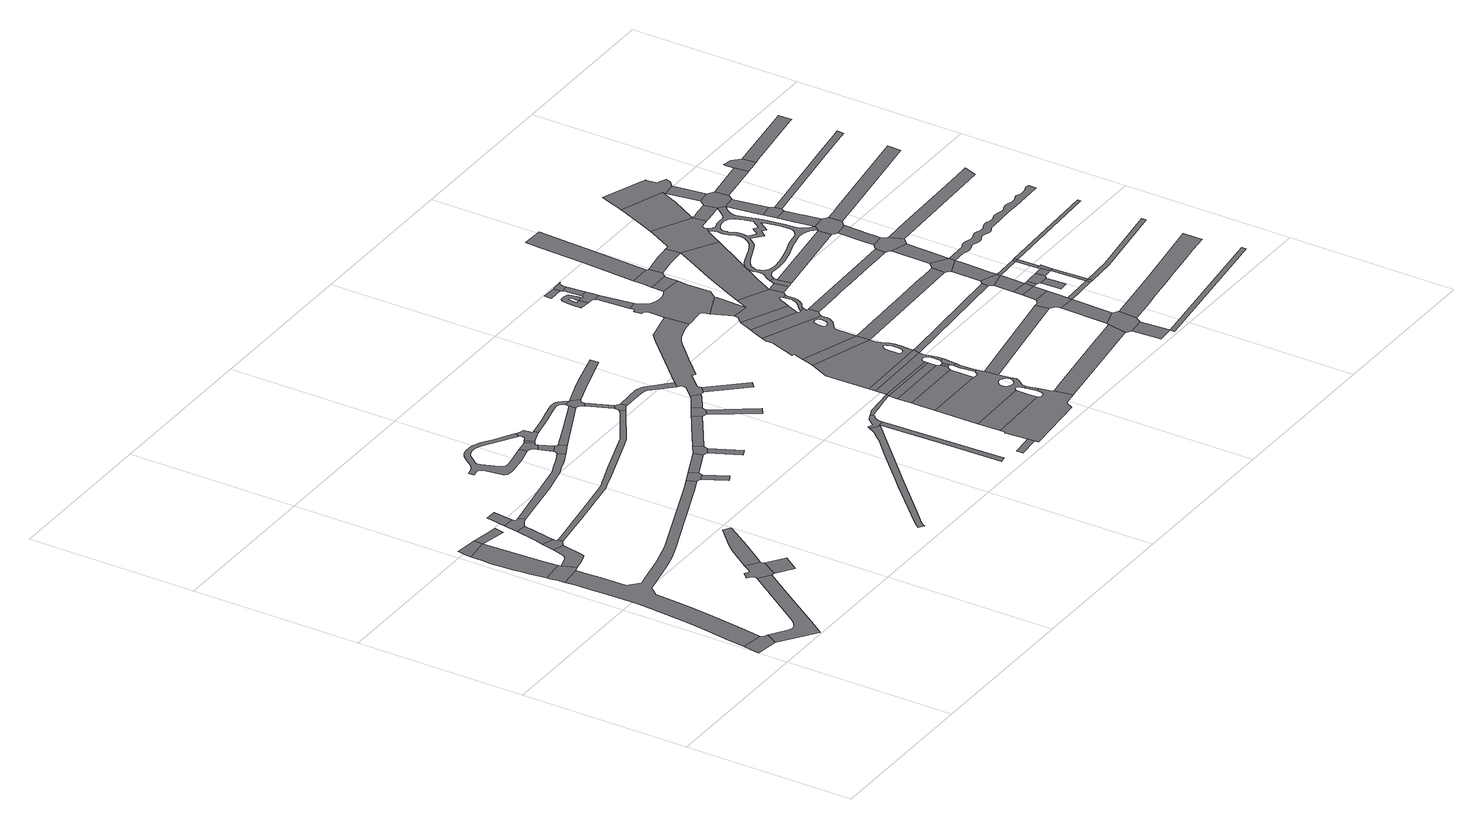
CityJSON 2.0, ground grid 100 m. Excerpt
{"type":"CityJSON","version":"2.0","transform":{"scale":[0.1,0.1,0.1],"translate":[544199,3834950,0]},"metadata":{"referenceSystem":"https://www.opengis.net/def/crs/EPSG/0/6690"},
"CityObjects":{
"road1":{"type":"Road","geometry":[{"type":"MultiSurface","lod":"1","boundaries":[[[0,1,2,3,4,5,6,7]]]}]},
"road2":{"type":"Road","attributes":{"RoadStructureAttribute.sectionType":"1"},"geometry":[{"type":"MultiSurface","lod":"1","boundaries":[[[8,9,10,11,12,13,5,4,14,15,16,17]]]}]},
"road3":{"type":"Road","geometry":[{"type":"MultiSurface","lod":"1","boundaries":[[[18,19,20,21,22,23,24,25]]]}]},
"road4":{"type":"Road","attributes":{"RoadStructureAttribute.sectionType":"1"},"geometry":[{"type":"MultiSurface","lod":"1","boundaries":[[[26,27,28,29,30,31,32,33,34,35,36,37,38,19,18]]]}]},
"road5":{"type":"Road","geometry":[{"type":"MultiSurface","lod":"1","boundaries":[[[39,40,41,28,27,42,43]]]}]},
"road6":{"type":"Road","attributes":{"RoadStructureAttribute.sectionType":"1"},"geometry":[{"type":"MultiSurface","lod":"1","boundaries":[[[44,45,46,47,25,24,48,49,50,51,52]]]}]},
"road7":{"type":"Road","geometry":[{"type":"MultiSurface","lod":"1","boundaries":[[[53,54,55,42,27]]]}]},
"road8":{"type":"Road","geometry":[{"type":"MultiSurface","lod":"1","boundaries":[[[56,44,52,57,58,59,60,61,62]]]}]},
"road9":{"type":"Road","geometry":[{"type":"MultiSurface","lod":"1","boundaries":[[[63,64,65,66,67,68,69,70,8,17,71,72,73]]]}]},
"road10":{"type":"Road","attributes":{"RoadStructureAttribute.sectionType":"1"},"geometry":[{"type":"MultiSurface","lod":"1","boundaries":[[[74,75,76,77,78,79,80,81,82,23,22,83,84,85,86,87,88,89,90,91,92,93,94,0,7,95,96,97,98,99,100,101,102,103,104,105,106,107,108,109,110]]]}]},
"road11":{"type":"Road","attributes":{"RoadStructureAttribute.sectionType":"1"},"geometry":[{"type":"MultiSurface","lod":"1","boundaries":[[[111,112,56,62,113,114,115,116]]]}]},
"road12":{"type":"Road","geometry":[{"type":"MultiSurface","lod":"1","boundaries":[[[117,118,72,71]]]}]},
"road13":{"type":"Road","geometry":[{"type":"MultiSurface","lod":"1","boundaries":[[[119,111,116,120,121,122,123,124,125,126]]]}]},
"road14":{"type":"Road","geometry":[{"type":"MultiSurface","lod":"1","boundaries":[[[127,128,129,119,126]]]}]},
"road15":{"type":"Road","attributes":{"RoadStructureAttribute.sectionType":"1"},"geometry":[{"type":"MultiSurface","lod":"1","boundaries":[[[130,131,132,133,134,135,136,137,63,73]]]}]},
"road16":{"type":"Road","attributes":{"RoadStructureAttribute.sectionType":"1"},"geometry":[{"type":"MultiSurface","lod":"1","boundaries":[[[138,139,140,141,123,122,142,143,144,145,146,147]]]}]},
"road17":{"type":"Road","attributes":{"RoadStructureAttribute.sectionType":"1"},"geometry":[{"type":"MultiSurface","lod":"1","boundaries":[[[148,149,150,151,152,153,154,155,156,157,158,159,160,60,59,161,162,163,164,165,166,167,168,169,170,171,172]]]}]},
"road18":{"type":"Road","attributes":{"RoadStructureAttribute.sectionType":"1"},"geometry":[{"type":"MultiSurface","lod":"1","boundaries":[[[173,174,175,176,177,178,179,180,181,182,183,184,185,186,187,188,189,190,191,192,193,194,195,196,197,198,199,200,201,202,203,204,205,206,207,208,209,210,211,212,213,214,215,216,217,218,219,220,221,222,223]]]}]},
"road19":{"type":"Road","geometry":[{"type":"MultiSurface","lod":"1","boundaries":[[[224,110,109,225,226,227]]]}]},
"road20":{"type":"Road","geometry":[{"type":"MultiSurface","lod":"1","boundaries":[[[228,229,230,226,225]]]}]},
"road21":{"type":"Road","geometry":[{"type":"MultiSurface","lod":"1","boundaries":[[[231,232,202,201,233,234,235,236,237,238]]]}]},
"road22":{"type":"Road","attributes":{"RoadStructureAttribute.sectionType":"1"},"geometry":[{"type":"MultiSurface","lod":"1","boundaries":[[[236,235,239,240]]]}]},
"road23":{"type":"Road","geometry":[{"type":"MultiSurface","lod":"1","boundaries":[[[241,240,239,242,138,147,243,244,245]]]}]},
"road24":{"type":"Road","attributes":{"RoadStructureAttribute.sectionType":"1"},"geometry":[{"type":"MultiSurface","lod":"1","boundaries":[[[246,231,238,247]]]}]},
"road25":{"type":"Road","attributes":{"RoadStructureAttribute.sectionType":"1"},"geometry":[{"type":"MultiSurface","lod":"1","boundaries":[[[248,224,227,249,250]]]}]},
"road26":{"type":"Road","geometry":[{"type":"MultiSurface","lod":"1","boundaries":[[[251,252,253,254,223,222,255,256,257,258,246,247,259,260,261,262]]]}]},
"road27":{"type":"Road","geometry":[{"type":"MultiSurface","lod":"1","boundaries":[[[263,248,250,264,265,266]]]}]},
"road28":{"type":"Road","attributes":{"RoadStructureAttribute.sectionType":"1"},"geometry":[{"type":"MultiSurface","lod":"1","boundaries":[[[267,268,269,270,271,272,273,274,275,276,277,278,279,280,281,282]]]}]},
"road29":{"type":"Road","geometry":[{"type":"MultiSurface","lod":"1","boundaries":[[[283,284,265,264]]]}]},
"road30":{"type":"Road","attributes":{"RoadStructureAttribute.sectionType":"1"},"geometry":[{"type":"MultiSurface","lod":"1","boundaries":[[[285,286,287,288,245,244,289,290]]]}]},
"road31":{"type":"Road","attributes":{"RoadStructureAttribute.sectionType":"1"},"geometry":[{"type":"MultiSurface","lod":"1","boundaries":[[[291,292,293,294,295,296,297,298,299,300,262,261,301,302,303,304,305,306,307,308,309,310,311,312]]]}]},
"road32":{"type":"Road","attributes":{"RoadStructureAttribute.sectionType":"1"},"geometry":[{"type":"MultiSurface","lod":"1","boundaries":[[[313,314,315,263,266,316,317]]]}]},
"road33":{"type":"Road","geometry":[{"type":"MultiSurface","lod":"1","boundaries":[[[311,285,290,318,319,320,321,322,323,324,312]]]}]},
"road34":{"type":"Road","attributes":{"RoadStructureAttribute.sectionType":"1"},"geometry":[{"type":"MultiSurface","lod":"1","boundaries":[[[321,320,325,326]]]}]},
"road35":{"type":"Road","geometry":[{"type":"MultiSurface","lod":"1","boundaries":[[[327,328,329,326,325,330,148,172,331,332,333]]]}]},
"road36":{"type":"Road","geometry":[{"type":"MultiSurface","lod":"1","boundaries":[[[334,313,317,335,336,337]]]}]},
"road37":{"type":"Road","attributes":{"RoadStructureAttribute.sectionType":"1"},"geometry":[{"type":"MultiSurface","lod":"1","boundaries":[[[338,339,340,341,342,343,344]]]}]},
"road38":{"type":"Road","attributes":{"RoadStructureAttribute.sectionType":"1"},"geometry":[{"type":"MultiSurface","lod":"1","boundaries":[[[345,346,336,335]]]}]},
"road39":{"type":"Road","geometry":[{"type":"MultiSurface","lod":"1","boundaries":[[[347,348,349,334,337,350,351]]]}]},
"road40":{"type":"Road","attributes":{"RoadStructureAttribute.sectionType":"1"},"geometry":[{"type":"MultiSurface","lod":"1","boundaries":[[[352,353,354,355,356,357,358,359]]]}]},
"road41":{"type":"Road","attributes":{"RoadStructureAttribute.sectionType":"1"},"geometry":[{"type":"MultiSurface","lod":"1","boundaries":[[[360,361,362,363,364,333,332,365,366,367,368,369,370,371,372]]]}]},
"road42":{"type":"Road","geometry":[{"type":"MultiSurface","lod":"1","boundaries":[[[373,374,375,376,377,267,282,341,340,378,379,380,381,382,383]]]}]},
"road43":{"type":"Road","attributes":{"RoadStructureAttribute.sectionType":"1"},"geometry":[{"type":"MultiSurface","lod":"1","boundaries":[[[384,385,386,387,388,389,312,324]]]}]},
"road44":{"type":"Road","attributes":{"RoadStructureAttribute.sectionType":"1"},"geometry":[{"type":"MultiSurface","lod":"1","boundaries":[[[390,391,392,393]]]}]},
"road45":{"type":"Road","attributes":{"RoadStructureAttribute.sectionType":"1"},"geometry":[{"type":"MultiSurface","lod":"1","boundaries":[[[394,395,396,373,383,397,398,399,400]]]}]},
"road46":{"type":"Road","attributes":{"RoadStructureAttribute.sectionType":"1"},"geometry":[{"type":"MultiSurface","lod":"1","boundaries":[[[401,402,403,404,405,406]]]}]},
"road47":{"type":"Road","geometry":[{"type":"MultiSurface","lod":"1","boundaries":[[[407,408,409,410,411,412,406,405,413,414,352,359,415,416,417,418,419,420,421]]]}]},
"road48":{"type":"Road","attributes":{"RoadStructureAttribute.sectionType":"1"},"geometry":[{"type":"MultiSurface","lod":"1","boundaries":[[[422,423,424,425,426,427,428,429,430,431,372,371,432,433,434,347,351,393,392,435,436,437,438,439,440,441,442,443,444,445,446,447]]]}]},
"road49":{"type":"Road","geometry":[{"type":"MultiSurface","lod":"1","boundaries":[[[448,449,450,451,452,453,454,455,404,403,456,457,458,459,460,461,462,463,464,465,466],[467,468,469,470,471,472,473,474,475,476,477,478,479,480,481,482,483,484,485,486,487,488,489,490,491]]]}]},
"road50":{"type":"Road","attributes":{"RoadStructureAttribute.sectionType":"1"},"geometry":[{"type":"MultiSurface","lod":"1","boundaries":[[[492,493,494,454,453,495]]]}]},
"road51":{"type":"Road","geometry":[{"type":"MultiSurface","lod":"1","boundaries":[[[496,492,495,497,498,499,500]]]}]},
"road52":{"type":"Road","geometry":[{"type":"MultiSurface","lod":"1","boundaries":[[[400,501,496,500,502,503]]]}]},
"road53":{"type":"Road","attributes":{"RoadStructureAttribute.sectionType":"1"},"geometry":[{"type":"MultiSurface","lod":"1","boundaries":[[[394,400,503,504]]]}]},
"road54":{"type":"Road","attributes":{"RoadStructureAttribute.sectionType":"1"},"geometry":[{"type":"MultiSurface","lod":"1","boundaries":[[[505,506,507,508,509,510,394,504,511,512,513,514,515,516,517,518]]]}]},
"road55":{"type":"Road","geometry":[{"type":"MultiSurface","lod":"1","boundaries":[[[519,520,510,509]]]}]},
"road56":{"type":"Road","geometry":[{"type":"MultiSurface","lod":"1","boundaries":[[[460,459,409,408]]]}]},
"road57":{"type":"Road","geometry":[{"type":"MultiSurface","lod":"1","boundaries":[[[521,522,523,520,519,524,525,526,527,528,529,530,531],[532,533,534,535,536,537,538,539,540,541,542,543,544]]]}]},
"road58":{"type":"Road","geometry":[{"type":"MultiSurface","lod":"1","boundaries":[[[545,546,522,521,547]]]}]},
"road59":{"type":"Road","geometry":[{"type":"MultiSurface","lod":"1","boundaries":[[[548,499,498,549]]]}]},
"road60":{"type":"Road","geometry":[{"type":"MultiSurface","lod":"1","boundaries":[[[550,551,451,450,552,553,554]]]}]},
"road61":{"type":"Road","geometry":[{"type":"MultiSurface","lod":"1","boundaries":[[[555,556,518,517,548,549,550,554]]]}]},
"road62":{"type":"Road","attributes":{"RoadStructureAttribute.sectionType":"1"},"geometry":[{"type":"MultiSurface","lod":"1","boundaries":[[[557,558,559,560,561,562,563,564,565,566,567,568,569,570,571,572,545,547],[573,574,575,576,577,578,579,580,581,582,583,584,585,586]]]}]},
"road63":{"type":"Road","geometry":[{"type":"MultiSurface","lod":"1","boundaries":[[[587,588,589,590,591,592,593,594,595,596,597,598,599,600,601,602,603],[604,605,606,607,608,609,610,611,612,613,614,603]]]}]},
"road64":{"type":"Road","geometry":[{"type":"MultiSurface","lod":"1","boundaries":[[[615,616,617,618,619,620]]]}]},
"road65":{"type":"Road","attributes":{"RoadStructureAttribute.sectionType":"1"},"geometry":[{"type":"MultiSurface","lod":"1","boundaries":[[[621,622,623,624,625]]]}]},
"road66":{"type":"Road","geometry":[{"type":"MultiSurface","lod":"1","boundaries":[[[626,627,628,629,630,631,632,633,634,587,603,602,635,636,622,621]]]}]},
"road67":{"type":"Road","geometry":[{"type":"MultiSurface","lod":"1","boundaries":[[[637,638,566,565,639,640,641,642,643,644,645,646,647,648]]]}]},
"road68":{"type":"Road","attributes":{"RoadStructureAttribute.sectionType":"1"},"geometry":[{"type":"MultiSurface","lod":"1","boundaries":[[[649,650,651,629,628]]]}]},
"road69":{"type":"Road","geometry":[{"type":"MultiSurface","lod":"1","boundaries":[[[652,653,637,648,654,655]]]}]},
"road70":{"type":"Road","attributes":{"RoadStructureAttribute.sectionType":"1"},"geometry":[{"type":"MultiSurface","lod":"1","boundaries":[[[656,657,658,659,421,420,660]]]}]},
"road71":{"type":"Road","geometry":[{"type":"MultiSurface","lod":"1","boundaries":[[[661,662,663,664,665,666,667,625,624,668,669,670,671,672,673,674,675,676,677,678,679,422,447,680,681,682,683,684,685,686,687,688,689,690]]]}]},
"road72":{"type":"Road","geometry":[{"type":"MultiSurface","lod":"1","boundaries":[[[691,692,620,619,650,649,693,694,695,696]]]}]},
"road73":{"type":"Road","attributes":{"RoadStructureAttribute.sectionType":"1"},"geometry":[{"type":"MultiSurface","lod":"1","boundaries":[[[697,698,699,700,686,685,701,702,703]]]}]},
"road74":{"type":"Road","geometry":[{"type":"MultiSurface","lod":"1","boundaries":[[[704,705,706,703,702,707,708,652,655,709,710,711,712,713,714,715,716,717]]]}]},
"road75":{"type":"Road","attributes":{"RoadStructureAttribute.sectionType":"1"},"geometry":[{"type":"MultiSurface","lod":"1","boundaries":[[[718,719,720,449,448,721,722,723,724,725]]]}]},
"road76":{"type":"Road","attributes":{"RoadStructureAttribute.sectionType":"1"},"geometry":[{"type":"MultiSurface","lod":"1","boundaries":[[[726,727,728,729,730,731,732,733,734,714,713,735,736,737,738,739,740,741,742,743,645,644]]]}]},
"road77":{"type":"Road","attributes":{"RoadStructureAttribute.sectionType":"1"},"geometry":[{"type":"MultiSurface","lod":"1","boundaries":[[[744,690,689,745,746]]]}]},
"road78":{"type":"Road","geometry":[{"type":"MultiSurface","lod":"1","boundaries":[[[747,748,744,746,749,750,751,752,753]]]}]},
"road79":{"type":"Road","attributes":{"RoadStructureAttribute.sectionType":"1"},"geometry":[{"type":"MultiSurface","lod":"1","boundaries":[[[754,755,756,519,509,757,758]]]}]},
"road80":{"type":"Road","geometry":[{"type":"MultiSurface","lod":"1","boundaries":[[[759,717,716,760,761]]]}]},
"road81":{"type":"Road","attributes":{"RoadStructureAttribute.sectionType":"1"},"geometry":[{"type":"MultiSurface","lod":"1","boundaries":[[[762,763,764,765,766,767,768,769,770,547,521,771]]]}]},
"road82":{"type":"Road","attributes":{"RoadStructureAttribute.sectionType":"1"},"geometry":[{"type":"MultiSurface","lod":"1","boundaries":[[[772,773,774,747,753,775]]]}]},
"road83":{"type":"Road","geometry":[{"type":"MultiSurface","lod":"1","boundaries":[[[776,759,761,777,778,779]]]}]},
"road84":{"type":"Road","attributes":{"RoadStructureAttribute.sectionType":"1"},"geometry":[{"type":"MultiSurface","lod":"1","boundaries":[[[780,781,782,783]]]}]},
"road85":{"type":"Road","attributes":{"function":"1","RoadStructureAttribute.sectionType":"7"},"geometry":[{"type":"MultiSurface","lod":"1","boundaries":[[[784,785,786,787,788,704,717,789,790,791,792]]]}]},
"road86":{"type":"Road","attributes":{"RoadStructureAttribute.sectionType":"1"},"geometry":[{"type":"MultiSurface","lod":"1","boundaries":[[[793,794,795,796,797,798,751,750,799,800,801,802,803,784]]]}]},
"road87":{"type":"Road","geometry":[{"type":"MultiSurface","lod":"1","boundaries":[[[804,805,806,807,656,660,808,809,781,780,810,811,812,813]]]}]},
"road88":{"type":"Road","attributes":{"RoadStructureAttribute.sectionType":"1"},"geometry":[{"type":"MultiSurface","lod":"1","boundaries":[[[814,815,642,641,816,817,818,819,820,821,822,823,824]]]}]},
"road89":{"type":"Road","attributes":{"RoadStructureAttribute.sectionType":"1"},"geometry":[{"type":"MultiSurface","lod":"1","boundaries":[[[825,807,806,826]]]}]},
"road90":{"type":"Road","geometry":[{"type":"MultiSurface","lod":"1","boundaries":[[[827,828,829,830,718,725,831,832,825,826,833,834,835]]]}]},
"road91":{"type":"Road","attributes":{"RoadStructureAttribute.sectionType":"1"},"geometry":[{"type":"MultiSurface","lod":"1","boundaries":[[[836,827,835,837,838]]]}]},
"road92":{"type":"Road","geometry":[{"type":"MultiSurface","lod":"1","boundaries":[[[839,836,838,840,841]]]}]},
"road93":{"type":"Road","attributes":{"RoadStructureAttribute.sectionType":"1"},"geometry":[{"type":"MultiSurface","lod":"1","boundaries":[[[842,778,777,843]]]}]},
"road94":{"type":"Road","attributes":{"RoadStructureAttribute.sectionType":"1"},"geometry":[{"type":"MultiSurface","lod":"1","boundaries":[[[844,845,846,847,839,841]]]}]},
"road95":{"type":"Road","geometry":[{"type":"MultiSurface","lod":"1","boundaries":[[[848,754,758,847,846,849]]]}]},
"road96":{"type":"Road","attributes":{"RoadStructureAttribute.sectionType":"1"},"geometry":[{"type":"MultiSurface","lod":"1","boundaries":[[[850,841,840,851]]]}]},
"road97":{"type":"Road","attributes":{"RoadStructureAttribute.sectionType":"1"},"geometry":[{"type":"MultiSurface","lod":"1","boundaries":[[[852,833,826,853]]]}]},
"road98":{"type":"Road","geometry":[{"type":"MultiSurface","lod":"1","boundaries":[[[854,855,856,857,793,784,792,858,859,860,861,862,863,864,865]]]}]},
"road99":{"type":"Road","geometry":[{"type":"MultiSurface","lod":"1","boundaries":[[[866,867,868,869]]]}]},
"road100":{"type":"Road","attributes":{"RoadStructureAttribute.sectionType":"1"},"geometry":[{"type":"MultiSurface","lod":"1","boundaries":[[[870,871,872,873,874,848,849]]]}]},
"road101":{"type":"Road","geometry":[{"type":"MultiSurface","lod":"1","boundaries":[[[875,876,877,878,879,880,881,882,883,884,885,886,887,888,889,861,860,890,891,892,893,894,895,896,897,898,899,900,901,902,903,904,905,906,907,908,909,910,911,912,913,914,915,916,917,918,776,779,919,920,921,922,923,924,925,926,927,928,929,930,931,932,933,934,935,936,937,938,939,940,941,942,943,944,945,946,947,948],[949,950,951,952,953,954,955,956,957,958,959,960,961,962,963,964,965,966,967,968,969,970,971,972],[973,974,975,976,977,978,979,980,981,982,983,984,985,986,987,988,989,990,991,992,993,994,995,996,997,998,999,1000,1001,1002,1003,1004,1005,1006,1007]]]}]},
"road102":{"type":"Road","geometry":[{"type":"MultiSurface","lod":"1","boundaries":[[[1008,1009,850,851,1010,869,868,1011]]]}]},
"road103":{"type":"Road","geometry":[{"type":"MultiSurface","lod":"1","boundaries":[[[1012,1013,1014,762,771,1015,874,873,1016]]]}]},
"road104":{"type":"Road","geometry":[{"type":"MultiSurface","lod":"1","boundaries":[[[1017,852,853,1018]]]}]},
"road105":{"type":"Road","attributes":{"RoadStructureAttribute.sectionType":"1"},"geometry":[{"type":"MultiSurface","lod":"1","boundaries":[[[1019,849,846,1020]]]}]},
"road106":{"type":"Road","attributes":{"RoadStructureAttribute.sectionType":"1"},"geometry":[{"type":"MultiSurface","lod":"1","boundaries":[[[1021,1008,1011,1022]]]}]},
"road107":{"type":"Road","attributes":{"RoadStructureAttribute.sectionType":"1"},"geometry":[{"type":"MultiSurface","lod":"1","boundaries":[[[1023,1012,1016,1024,1025,1026]]]}]},
"road108":{"type":"Road","attributes":{"RoadStructureAttribute.sectionType":"1"},"geometry":[{"type":"MultiSurface","lod":"1","boundaries":[[[1027,1022,852,1017]]]}]},
"road109":{"type":"Road","geometry":[{"type":"MultiSurface","lod":"1","boundaries":[[[1028,1029,1030,1021,1022,1027]]]}]},
"road110":{"type":"Road","attributes":{"RoadStructureAttribute.sectionType":"1"},"geometry":[{"type":"MultiSurface","lod":"1","boundaries":[[[1031,783,1032,1033]]]}]},
"road111":{"type":"Road","attributes":{"RoadStructureAttribute.sectionType":"1"},"geometry":[{"type":"MultiSurface","lod":"1","boundaries":[[[1034,1020,1030,1029]]]}]},
"road112":{"type":"Road","attributes":{"function":"1"},"geometry":[{"type":"MultiSurface","lod":"1","boundaries":[[[1035,1036,1037,854,865,1038,1039,1040,1041,1042,1043]]]}]},
"road113":{"type":"Road","geometry":[{"type":"MultiSurface","lod":"1","boundaries":[[[1044,1045,1046,1047,1048,814,824,1049,1023,1026,1050,1051,1052]]]}]},
"road114":{"type":"Road","geometry":[{"type":"MultiSurface","lod":"1","boundaries":[[[1053,1019,1020,1034]]]}]},
"road115":{"type":"Road","attributes":{"RoadStructureAttribute.sectionType":"1"},"geometry":[{"type":"MultiSurface","lod":"1","boundaries":[[[1054,1055,1056,1057,1058,1059,1060,1061,1046,1045]]]}]},
"road116":{"type":"Road","attributes":{"RoadStructureAttribute.sectionType":"1"},"geometry":[{"type":"MultiSurface","lod":"1","boundaries":[[[1062,1063,1064,813,812,1065,1066,1067,1068,1069,1070,1071]]]}]},
"road117":{"type":"Road","geometry":[{"type":"MultiSurface","lod":"1","boundaries":[[[1072,1073,1074,865,864,1075,1076,1077,879]]]}]},
"road118":{"type":"Road","geometry":[{"type":"MultiSurface","lod":"1","boundaries":[[[1078,936,935,1079,842,843,1080,1081,1058,1057,1082,1083,1084,1085]]]}]},
"road119":{"type":"Road","geometry":[{"type":"MultiSurface","lod":"1","boundaries":[[[1086,1087,1088,1089,1090,1091,1092,1093,1094,936,1078]]]}]},
"road120":{"type":"Road","geometry":[{"type":"MultiSurface","lod":"1","boundaries":[[[1095,1096,1091,1090,1097,1098,1099,1100]]]}]},
"road121":{"type":"Road","geometry":[{"type":"MultiSurface","lod":"1","boundaries":[[[1101,1102,1103,1035,1043,1104,1105,1106,1107,1108,1109,1110,1111,1112]]]}]},
"road122":{"type":"Road","attributes":{"RoadStructureAttribute.sectionType":"1"},"geometry":[{"type":"MultiSurface","lod":"1","boundaries":[[[1113,1114,878,1115,1096,1095]]]}]},
"road123":{"type":"Road","geometry":[{"type":"MultiSurface","lod":"1","boundaries":[[[1116,1117,1118,1072,879,878,1114,1119,1120,1121]]]}]},
"road124":{"type":"Road","attributes":{"RoadStructureAttribute.sectionType":"1"},"geometry":[{"type":"MultiSurface","lod":"1","boundaries":[[[1106,1105,1117,1116]]]}]},
"road125":{"type":"Road","attributes":{"RoadStructureAttribute.sectionType":"1"},"geometry":[{"type":"MultiSurface","lod":"1","boundaries":[[[1122,1123,1017,1018,1124,1125]]]}]},
"road126":{"type":"Road","attributes":{"RoadStructureAttribute.sectionType":"1"},"geometry":[{"type":"MultiSurface","lod":"1","boundaries":[[[1126,1127,1128,1129,1130,1131,1132,1133,1134,1135,1136,1137,1138,1139,1140,1141,1142,1143,1144,1145,1146,1147,1148,1149,1150,1151,1152,1153,1154,1155,1156,1157,1158,1159,1160,1161,1162,1163,1164,1165,1166,1167,1168,1169,1170,1171,1172,1173,1174,1175,1176,1177,1178,1179,1016,873,1180,1181,1182,1183,1184,1185,1186,1187,1188,1189,1190,1191,1192,1193,1194,1195,1196,1197,1198,1199,1200,1201,1202,1203,1204,1205,1206,1207,1208]]]}]},
"road127":{"type":"Road","attributes":{"RoadStructureAttribute.sectionType":"1"},"geometry":[{"type":"MultiSurface","lod":"1","boundaries":[[[1209,1053,1034,1210]]]}]},
"road128":{"type":"Road","attributes":{"RoadStructureAttribute.sectionType":"1"},"geometry":[{"type":"MultiSurface","lod":"1","boundaries":[[[1211,1212,1121,1120,1213,1214]]]}]},
"road129":{"type":"Road","attributes":{"RoadStructureAttribute.sectionType":"1"},"geometry":[{"type":"MultiSurface","lod":"1","boundaries":[[[1215,1216,1217,1218,1219,1220,1052,1051,1221,1222,1223]]]}]},
"road130":{"type":"Road","attributes":{"RoadStructureAttribute.sectionType":"1"},"geometry":[{"type":"MultiSurface","lod":"1","boundaries":[[[1224,1225,1226,1085,1084,1227,1228,1229,1230,1231]]]}]},
"road131":{"type":"Road","geometry":[{"type":"MultiSurface","lod":"1","boundaries":[[[1232,1233,1211,1214,1234,1235,1236]]]}]},
"road132":{"type":"Road","attributes":{"RoadStructureAttribute.sectionType":"1"},"geometry":[{"type":"MultiSurface","lod":"1","boundaries":[[[1237,1238,1239,1100,1099,1240,1241,1242]]]}]},
"road133":{"type":"Road","attributes":{"RoadStructureAttribute.sectionType":"1"},"geometry":[{"type":"MultiSurface","lod":"1","boundaries":[[[1243,1244,1245,1246,1235,1234,1247,1248,1249]]]}]}
},
"vertices":[
[23,273,0],[21,259,0],[11,199,0],[8,176,0],[139,157,0],[184,228,0],[170,237,0],[153,257,0],
[641,574,0],[375,196,0],[355,176,0],[333,158,0],[311,153,0],[286,163,0],[349,9,0],[396,77,0],[616,394,0],[712,527,0],
[210,1521,0],[75,1504,0],[77,1487,0],[82,1442,0],[85,1404,0],[218,1419,0],[246,1425,0],[217,1507,0],
[204,1619,0],[190,1967,0],[50,1951,0],[48,1913,0],[47,1884,0],[46,1844,0],[46,1833,0],[46,1806,0],[46,1801,0],[47,1769,0],[51,1710,0],[57,1646,0],[62,1607,0],
[63,2038,0],[60,2021,0],[55,1993,0],[196,2022,0],[194,2023,0],
[331,1623,0],[312,1545,0],[290,1530,0],[272,1522,0],[315,1442,0],[348,1451,0],[363,1458,0],[368,1474,0],[399,1606,0],
[347,1939,0],[352,1967,0],[357,1993,0],
[350,1699,0],[406,1614,0],[424,1624,0],[436,1627,0],[428,1656,0],[421,1666,0],[421,1681,0],
[715,693,0],[688,654,0],[678,642,0],[666,644,0],[646,656,0],[616,621,0],[641,604,0],[649,591,0],[729,522,0],[793,623,0],[786,643,0],
[1226,1373,0],[660,1146,0],[512,1105,0],[335,1070,0],[295,1062,0],[291,1061,0],[228,1116,0],[224,1272,0],[220,1350,0],[89,1344,0],[93,1267,0],[98,1154,0],[98,1052,0],[98,1004,0],[97,965,0],[95,904,0],[82,719,0],[72,620,0],[59,532,0],[48,457,0],[35,371,0],[155,271,0],[171,378,0],[201,592,0],[214,730,0],[220,800,0],[228,938,0],[255,970,0],[270,988,0],[277,989,0],[499,1038,0],[585,1058,0],[679,1091,0],[945,1199,0],[1219,1310,0],[1309,1350,0],[1287,1400,0],
[391,1879,0],[365,1758,0],[425,1711,0],[449,1834,0],[451,1854,0],[456,1874,0],
[828,456,0],[897,549,0],
[406,1967,0],[473,1887,0],[493,1900,0],[521,1907,0],[500,1945,0],[485,1944,0],[478,1954,0],[478,1964,0],
[485,2020,0],[493,2082,0],[427,2084,0],
[791,650,0],[892,786,0],[1000,947,0],[998,950,0],[1001,954,0],[962,979,0],[846,868,0],[811,828,0],
[1171,2114,0],[1116,2088,0],[1050,2060,0],[997,2037,0],[850,1964,0],[947,1987,0],[1008,2000,0],[1054,2017,0],[1106,2036,0],[1189,2075,0],
[1706,2064,0],[1684,2046,0],[1620,2006,0],[1463,1909,0],[1181,1812,0],[1097,1783,0],[1092,1781,0],[1045,1763,0],[1035,1759,0],[1025,1755,0],[997,1747,0],[754,1708,0],[438,1657,0],[685,1666,0],[975,1712,0],[990,1712,0],[1015,1720,0],[1028,1724,0],[1100,1749,0],[1214,1788,0],[1422,1860,0],[1478,1881,0],[1525,1912,0],[1641,1984,0],[1724,2035,0],
[1207,2413,0],[1121,2465,0],[1056,2505,0],[1034,2518,0],[1019,2524,0],[1006,2529,0],[979,2532,0],[947,2531,0],[918,2525,0],[896,2512,0],[879,2495,0],[848,2456,0],[830,2433,0],[812,2418,0],[788,2407,0],[758,2400,0],[761,2370,0],[789,2374,0],[802,2372,0],[814,2363,0],[823,2349,0],[839,2260,0],[843,2235,0],[855,2221,0],[887,2216,0],[897,2217,0],[1005,2233,0],[1032,2240,0],[1107,2258,0],[1099,2300,0],[1027,2287,0],[946,2273,0],[927,2273,0],[914,2279,0],[900,2301,0],[864,2396,0],[863,2412,0],[865,2425,0],[879,2442,0],[905,2475,0],[917,2487,0],[934,2497,0],[953,2501,0],[976,2502,0],[998,2500,0],[1019,2491,0],[1020,2490,0],[1046,2475,0],[1096,2445,0],[1211,2374,0],[1228,2401,0],
[1362,1434,0],[1333,1344,0],[1377,1357,0],[1385,1384,0],
[1404,1209,0],[1424,1220,0],[1444,1230,0],
[1174,2318,0],[1158,2310,0],[1129,2253,0],[1137,2251,0],[1152,2221,0],[1191,2244,0],[1188,2259,0],[1199,2268,0],
[1178,2141,0],[1223,2164,0],
[1233,2154,0],[1178,2129,0],[1236,2097,0],[1263,2109,0],[1243,2152,0],
[1192,2327,0],[1212,2275,0],
[1536,1511,0],[1462,1419,0],[1554,1459,0],
[1284,2331,0],[1276,2381,0],[1267,2383,0],[1241,2393,0],[1219,2366,0],[1221,2357,0],[1218,2344,0],[1208,2335,0],[1278,2300,0],[1282,2301,0],[1298,2305,0],[1292,2331,0],
[1594,1549,0],[1580,1451,0],[1619,1475,0],[1625,1501,0],
[2230,859,0],[2206,819,0],[2177,784,0],[2153,756,0],[2064,673,0],[1865,483,0],[1809,430,0],[1551,171,0],[1525,144,0],[1512,126,0],[1542,105,0],[1541,106,0],[1556,130,0],[1645,217,0],[1865,431,0],[2281,827,0],
[1662,1281,0],[1703,1301,0],
[1609,2308,0],[1419,2227,0],[1306,2179,0],[1303,2178,0],[1448,2195,0],[1607,2268,0],
[1631,2359,0],[1613,2378,0],[1608,2381,0],[1602,2386,0],[1585,2390,0],[1565,2391,0],[1535,2385,0],[1463,2369,0],[1462,2368,0],[1390,2351,0],[1396,2325,0],[1435,2334,0],[1470,2342,0],[1540,2359,0],[1567,2363,0],[1572,2363,0],[1582,2363,0],[1590,2361,0],[1597,2356,0],[1604,2345,0],[1611,2336,0],[1650,2332,0],
[1852,1714,0],[1814,1689,0],[1767,1659,0],[1720,1562,0],[1878,1664,0],
[1622,2268,0],[1637,2258,0],[1650,2238,0],[1674,2261,0],[1674,2271,0],[1679,2281,0],[1694,2291,0],
[1709,2094,0],[1736,2112,0],
[1756,2095,0],[1751,2097,0],[1744,2102,0],[1711,2077,0],[1752,2052,0],[1768,2053,0],[1766,2092,0],
[1922,1757,0],[1906,1658,0],[1943,1683,0],[1951,1710,0],
[2336,291,0],[2325,623,0],[2322,836,0],[2286,835,0],[2298,408,0],[2306,103,0],[2341,108,0],
[2070,1414,0],[2108,1440,0],
[2022,1826,0],[2009,1813,0],[2004,1809,0],[2049,1772,0],[2062,1786,0],
[2569,105,0],[2536,101,0],[2433,91,0],[2436,52,0],[2452,53,0],[2540,62,0],[2549,62,0],[2570,64,0],
[1974,2079,0],[1956,2087,0],[1939,2091,0],[1924,2096,0],[1849,2095,0],[1849,2055,0],[1906,2056,0],[1924,2054,0],[1939,2051,0],[1952,2044,0],[2002,1995,0],[2064,1934,0],[2096,1966,0],
[2345,927,0],[2304,908,0],[2276,873,0],[2268,865,0],[2241,875,0],[2321,863,0],[2323,867,0],[2329,880,0],[2336,895,0],[2352,904,0],[2352,913,0],
[1846,2343,0],[2060,2407,0],[2057,2457,0],[1846,2398,0],[1783,2380,0],[1666,2339,0],
[2273,1591,0],[2306,1622,0],[2125,1817,0],[2093,1786,0],
[2567,964,0],[2390,945,0],[2355,932,0],[2416,926,0],[2418,923,0],[2501,940,0],[2560,946,0],
[2952,336,0],[2952,338,0],[2952,411,0],[2562,404,0],[2565,271,0],[2952,281,0],
[3041,253,0],[3028,321,0],[3008,317,0],[3006,287,0],[2991,267,0],[2966,267,0],[2566,240,0],[2559,240,0],[2572,40,0],[2959,77,0],[2961,80,0],[2979,115,0],[2982,121,0],[3068,133,0],[3052,241,0],
[2624,2349,0],[2564,2336,0],[2467,2314,0],[2446,2309,0],[2436,2301,0],[2414,2282,0],[2402,2270,0],[2395,2263,0],[2346,2214,0],[2143,2013,0],[2084,1913,0],[2085,1889,0],[2066,1870,0],[2123,1846,0],[2203,1928,0],[2219,1914,0],[2315,2008,0],[2330,2023,0],[2407,2097,0],[2441,2131,0],[2466,2151,0],[2501,2172,0],[2547,2190,0],[2580,2198,0],[2607,2203,0],[2636,2206,0],
[3037,571,0],[3030,650,0],[3023,693,0],[3002,690,0],[2982,662,0],[2951,667,0],[2561,665,0],[2562,442,0],[2962,424,0],[2980,427,0],[2990,412,0],[2995,384,0],[3015,387,0],[3017,412,0],[3029,429,0],[3044,450,0],[3054,473,0],[3051,493,0],[3050,495,0],[3031,510,0],[3034,496,0],[3034,495,0],[3029,483,0],[3022,470,0],[3012,462,0],[2999,457,0],[2992,460,0],[2979,462,0],[2967,469,0],[2962,475,0],[2959,479,0],[2954,492,0],[2954,504,0],[2959,517,0],[2962,520,0],[2968,526,0],[2969,527,0],[2981,535,0],[2986,536,0],[2994,537,0],[3004,535,0],[3005,534,0],[3016,530,0],[3026,520,0],
[2561,808,0],[2561,735,0],[2561,712,0],[2951,810,0],
[2560,891,0],[2958,824,0],[2968,837,0],[2965,877,0],[2951,893,0],
[2560,934,0],[2951,936,0],[2951,944,0],
[2951,965,0],
[3025,937,0],[3017,982,0],[3009,1010,0],[3009,1025,0],[3012,1038,0],[2566,1029,0],[2951,981,0],[2964,994,0],[2984,992,0],[2997,977,0],[3004,957,0],[3005,935,0],[3003,902,0],[3027,904,0],
[3019,1076,0],[2565,1068,0],
[2989,1326,0],[2614,1442,0],[2560,1327,0],[3016,1100,0],[3018,1117,0],[3020,1152,0],[3020,1192,0],[3014,1220,0],[3004,1242,0],[2994,1265,0],[2986,1294,0],[2962,1227,0],[2972,1232,0],[2979,1229,0],[2987,1219,0],[2995,1192,0],[2997,1157,0],[2993,1132,0],[2980,1119,0],[2963,1117,0],[2953,1124,0],[2952,1134,0],[2951,1202,0],[2957,1219,0],
[2640,1519,0],[2620,1459,0],[2988,1403,0],
[2983,877,0],[2988,840,0],
[2998,820,0],[2994,777,0],[3019,717,0],[3016,790,0],[3019,817,0],
[3021,830,0],[3028,887,0],
[2988,1527,0],[2991,1541,0],[3002,1553,0],[3035,1575,0],[3043,1583,0],[3058,1611,0],[3062,1631,0],[3062,1647,0],[3062,1664,0],[2711,1808,0],[2697,1774,0],[2697,1772,0],[2697,1771,0],[2700,1737,0],[2645,1585,0],[2660,1579,0],[3023,1662,0],[3029,1652,0],[3030,1639,0],[3029,1624,0],[3024,1610,0],[3013,1599,0],[2999,1593,0],[2989,1593,0],[2981,1600,0],[2979,1609,0],[2978,1634,0],[2988,1661,0],[3004,1669,0],[3014,1668,0],
[2570,2828,0],[2568,2850,0],[2563,2867,0],[2561,2880,0],[2555,2893,0],[2548,2900,0],[2528,2904,0],[2505,2902,0],[2498,2902,0],[2490,2894,0],[2488,2889,0],[2483,2852,0],[2481,2852,0],[2481,2819,0],[2482,2770,0],[2541,2765,0],[2536,2820,0],[2530,2820,0],[2516,2819,0],[2516,2837,0],[2516,2862,0],[2518,2864,0],[2523,2867,0],[2531,2865,0],[2535,2858,0],[2536,2857,0],[2536,2839,0],[2536,2836,0],
[2482,2992,0],[2482,2969,0],[2482,2952,0],[2488,2951,0],[2567,2950,0],[2567,2989,0],
[2637,2756,0],[2592,2751,0],[2594,2743,0],[2608,2553,0],[2660,2557,0],
[2635,2777,0],[2631,2808,0],[2629,2832,0],[2587,2828,0],[2584,2823,0],[2581,2819,0],[2572,2814,0],[2571,2814,0],[2571,2815,0],[2577,2763,0],[2587,2760,0],
[2750,1902,0],[2735,1866,0],[3069,1679,0],[3079,1690,0],[3089,1696,0],[3088,1757,0],[3071,1757,0],[3077,1781,0],[3050,1782,0],[3043,1778,0],[3035,1779,0],[3025,1788,0],
[2619,2946,0],[2577,2942,0],[2578,2933,0],
[2788,1987,0],[2783,1982,0],[3034,1807,0],[3059,1863,0],
[3767,346,0],[3720,339,0],[3540,313,0],[3119,251,0],[3744,231,0],
[2826,2478,0],[2801,2469,0],[2771,2466,0],[2738,2472,0],[2708,2485,0],[2686,2509,0],[2667,2536,0],[2610,2525,0],[2605,2521,0],[2600,2520,0],[2591,2516,0],[2592,2513,0],[2594,2475,0],[2599,2473,0],[2615,2467,0],[2623,2454,0],[2625,2441,0],[2624,2357,0],[2623,2355,0],[2654,2207,0],[2682,2209,0],[2685,2210,0],[2760,2216,0],[2772,2184,0],[2778,2170,0],[2936,2238,0],[2970,2285,0],[2966,2427,0],[2970,2483,0],[2844,2490,0],
[2579,2995,0],[2576,2992,0],[2618,2965,0],[2621,2978,0],[2627,2989,0],[2639,2995,0],
[2931,2088,0],[2935,2196,0],[2935,2200,0],[2936,2223,0],[2814,2076,0],[2825,2049,0],[2930,2040,0],
[2966,2116,0],[2944,2066,0],[2930,2036,0],[2826,2025,0],[2797,1997,0],[3075,1898,0],[3088,1923,0],[3099,1944,0],[3114,1946,0],[3117,1929,0],[3142,1933,0],[3152,1945,0],[3161,1953,0],[3146,2033,0],
[3733,771,0],[3661,758,0],[3153,672,0],[3125,586,0],[3167,593,0],[3170,594,0],[3745,694,0],[3746,694,0],
[3084,1793,0],[3100,1805,0],[3111,1814,0],[3127,1836,0],[3136,1856,0],[3139,1866,0],[3141,1880,0],[3141,1900,0],[3140,1922,0],[3120,1909,0],[3121,1881,0],[3119,1871,0],[3117,1863,0],[3109,1846,0],[3096,1827,0],[3088,1821,0],[3068,1806,0],[3057,1792,0],
[2849,2564,0],[2974,2559,0],[2974,2563,0],
[2855,2680,0],[2852,2618,0],[2987,2576,0],[3003,2592,0],[2994,2672,0],[2993,2673,0],[2981,2681,0],
[3776,1122,0],[3772,1122,0],[3063,1079,0],[3587,1071,0],[3770,1082,0],
[3213,2043,0],[3172,1954,0],[3224,1962,0],
[3773,1424,0],[3678,1422,0],[3656,1421,0],[3399,1415,0],[3388,1414,0],[3375,1414,0],[3260,1411,0],[3242,1410,0],[3159,1408,0],[3771,1346,0],
[2889,3357,0],[2886,3273,0],[2872,2999,0],[3017,3352,0],
[3224,2074,0],[3265,1968,0],[3253,2049,0],[3253,2069,0],
[3874,219,0],[3776,209,0],[3787,38,0],[3886,44,0],
[3222,2619,0],[3176,2533,0],[3086,2365,0],[3005,2199,0],[2975,2136,0],[3157,2054,0],[3205,2141,0],[3311,2322,0],[3418,2503,0],
[3212,2703,0],[3189,2700,0],[3129,2695,0],[3019,2675,0],[3016,2675,0],[3003,2673,0],[3028,2596,0],[3077,2604,0],[3110,2609,0],[3143,2612,0],[3200,2616,0],
[3904,372,0],[3887,384,0],[3877,391,0],[3775,359,0],[3749,227,0],[3767,215,0],[3887,239,0],[3894,249,0],[3898,255,0],[3910,368,0],
[3782,1774,0],[3198,1760,0],[3155,1698,0],[3238,1700,0],[3254,1701,0],[3310,1703,0],[3371,1704,0],[3385,1704,0],[3649,1711,0],[3670,1712,0],[3780,1715,0],
[3780,642,0],[3883,640,0],
[3783,797,0],[3775,790,0],[3757,775,0],[3748,773,0],[3772,673,0],[3780,666,0],[3884,667,0],[3884,683,0],[3887,794,0],
[3786,881,0],[3888,832,0],[3889,878,0],
[3788,937,0],[3891,878,0],[3890,933,0],
[3783,2125,0],[3788,2044,0],
[3890,946,0],[3894,1070,0],[3894,1082,0],[3792,1057,0],
[3793,1142,0],[3894,1102,0],
[3917,934,0],[3920,879,0],
[4082,675,0],[4083,648,0],
[3321,2862,0],[3290,2799,0],[3243,2712,0],[3240,2706,0],[3446,2551,0],[3453,2563,0],[3480,2612,0],[3503,2628,0],[3495,2640,0],[3505,2659,0],[3565,2668,0],[3553,2747,0],
[3943,744,0],[3998,746,0],[3994,864,0],[3939,862,0],
[3894,1108,0],[3896,1151,0],[3900,1313,0],[3901,1363,0],[3798,1319,0],
[3691,2589,0],[3700,2613,0],[3714,2636,0],[3739,2661,0],[3706,2688,0],[3656,2628,0],[3643,2618,0],[3626,2612,0],[3597,2612,0],[3596,2612,0],[3565,2608,0],[3562,2608,0],[3539,2600,0],[3528,2602,0],[3515,2611,0],[3492,2594,0],[3499,2578,0],[3502,2560,0],[3501,2554,0],[3499,2536,0],[3500,2528,0],[3501,2512,0],[3508,2497,0],[3518,2475,0],[3523,2452,0],[3523,2430,0],[3517,2410,0],[3499,2380,0],[3479,2359,0],[3459,2345,0],[3425,2329,0],[3402,2320,0],[3341,2297,0],[3309,2284,0],[3289,2269,0],[3272,2248,0],[3262,2224,0],[3260,2201,0],[3263,2178,0],[3265,2167,0],[3266,2149,0],[3260,2131,0],[3243,2114,0],[3235,2100,0],[3262,2085,0],[3278,2100,0],[3295,2109,0],[3314,2111,0],[3333,2110,0],[3369,2107,0],[3431,2112,0],[3480,2124,0],[3493,2127,0],[3561,2149,0],[3592,2159,0],[3620,2165,0],[3671,2176,0],[3696,2179,0],[3728,2174,0],[3758,2161,0],[3787,2130,0],[3810,2159,0],[3791,2176,0],[3774,2195,0],[3761,2215,0],[3759,2221,0],[3754,2238,0],[3750,2261,0],[3746,2303,0],[3740,2357,0],[3733,2403,0],[3718,2465,0],[3717,2469,0],[3689,2568,0],[3548,2413,0],[3550,2432,0],[3552,2450,0],[3547,2474,0],[3538,2501,0],[3531,2518,0],[3530,2521,0],[3528,2537,0],[3528,2550,0],[3538,2568,0],[3561,2583,0],[3573,2585,0],[3592,2589,0],[3597,2589,0],[3613,2588,0],[3638,2580,0],[3658,2556,0],[3675,2508,0],[3681,2477,0],[3685,2459,0],[3648,2405,0],[3622,2425,0],[3589,2381,0],[3569,2396,0],[3558,2364,0],[3597,2333,0],[3627,2372,0],[3652,2354,0],[3696,2418,0],[3706,2391,0],[3719,2318,0],[3722,2267,0],[3719,2244,0],[3709,2228,0],[3690,2209,0],[3672,2202,0],[3598,2189,0],[3594,2187,0],[3576,2182,0],[3539,2168,0],[3489,2155,0],[3466,2149,0],[3419,2139,0],[3370,2133,0],[3339,2134,0],[3319,2142,0],[3305,2151,0],[3296,2164,0],[3290,2175,0],[3286,2197,0],[3291,2218,0],[3302,2237,0],[3324,2255,0],[3352,2271,0],[3431,2303,0],[3466,2318,0],[3487,2328,0],[3509,2351,0],[3533,2384,0],
[4009,938,0],[3954,936,0],[3927,873,0],[4011,883,0],
[3804,1457,0],[3778,1430,0],[3774,1425,0],[3788,1330,0],[3902,1400,0],
[4102,676,0],[4103,649,0],
[4056,1108,0],[4056,1089,0],
[4062,940,0],[4074,886,0],
[3808,1693,0],[3902,1421,0],[3903,1455,0],[3908,1662,0],
[4094,886,0],
[4091,959,0],[4081,960,0],[4061,959,0],
[4788,162,0],[3888,17,0],[4789,135,0],
[4076,1089,0],
[3428,3105,0],[3414,3070,0],[3347,2914,0],[3559,2757,0],[3565,2769,0],[3640,2908,0],[3653,2937,0],[3686,3008,0],[3689,3013,0],
[3916,1781,0],[3892,1811,0],[3812,1801,0],[3795,1786,0],[3792,1783,0],[3794,1704,0],[3941,1697,0],[3945,1701,0],[3918,1778,0],
[4076,1109,0],
[3892,1816,0],[3894,1859,0],[3894,1881,0],[3899,2033,0],[3818,2024,0],[3814,1861,0],[3813,1841,0],[3813,1809,0],
[4748,492,0],[4310,425,0],[4283,422,0],[4059,278,0],[4143,292,0],[4286,313,0],[4386,328,0],[4527,347,0],[4633,363,0],[4749,377,0],
[3691,2766,0],[3617,2755,0],[3576,2750,0],[3587,2671,0],[3625,2676,0],[3627,2676,0],
[3894,2169,0],[3790,2126,0],[3796,2039,0],[3801,2035,0],[3899,2039,0],[3899,2043,0],[3926,2066,0],[3924,2147,0],
[3893,2170,0],[3876,2272,0],[3875,2275,0],[3875,2278,0],[3860,2377,0],[3781,2372,0],[3794,2277,0],[3796,2267,0],[3796,2264,0],
[3849,2462,0],[3769,2450,0],[3861,2378,0],[3864,2385,0],[3872,2401,0],[3866,2440,0],
[3483,3251,0],[3456,3177,0],[3441,3137,0],[3689,3010,0],[3691,2997,0],[3770,3008,0],[3801,3037,0],[3813,3067,0],[3776,3082,0],[3759,3088,0],[3750,3150,0],[3749,3154,0],
[3845,2488,0],[3818,2672,0],[3765,2479,0],
[3798,2811,0],[3720,2801,0],[3696,2767,0],[3819,2673,0],[3843,2706,0],[3833,2785,0],
[4766,756,0],[4278,683,0],[4280,657,0],[4767,729,0],
[4726,1433,0],[4716,1433,0],[4703,1428,0],[4688,1422,0],[4661,1420,0],[4648,1421,0],[4634,1427,0],[4624,1430,0],[4615,1430,0],[4601,1426,0],[4587,1420,0],[4576,1417,0],[4560,1416,0],[4548,1417,0],[4531,1424,0],[4518,1427,0],[4506,1428,0],[4491,1425,0],[4480,1420,0],[4468,1414,0],[4457,1413,0],[4445,1415,0],[4431,1419,0],[4418,1423,0],[4405,1425,0],[4393,1425,0],[4379,1421,0],[4362,1416,0],[4350,1412,0],[4339,1413,0],[4328,1415,0],[4316,1420,0],[4302,1423,0],[4287,1422,0],[4275,1419,0],[4259,1410,0],[4249,1406,0],[4238,1406,0],[4228,1408,0],[4212,1414,0],[4203,1416,0],[4187,1418,0],[4174,1417,0],[4161,1413,0],[4146,1406,0],[4133,1403,0],[4123,1403,0],[4113,1406,0],[4101,1412,0],[4091,1415,0],[4077,1416,0],[4063,1415,0],[4050,1410,0],[4036,1402,0],[3988,1365,0],[3996,1360,0],[4009,1354,0],[4024,1353,0],[4044,1355,0],[4055,1359,0],[4066,1364,0],[4075,1367,0],[4084,1367,0],[4095,1365,0],[4114,1357,0],[4130,1354,0],[4142,1355,0],[4157,1360,0],[4166,1365,0],[4178,1370,0],[4187,1371,0],[4196,1370,0],[4209,1364,0],[4228,1357,0],[4239,1356,0],[4253,1360,0],[4271,1368,0],[4287,1372,0],[4301,1373,0],[4459,1377,0],[4532,1378,0],[4742,1384,0],[4740,1428,0],
[4751,1138,0],[4752,1118,0],
[4092,2823,0],[3839,2786,0],[3850,2707,0],[4103,2744,0],
[4719,1802,0],[4696,1801,0],[4526,1796,0],[4088,1783,0],[3936,1779,0],[3922,1778,0],[3951,1701,0],[4686,1723,0],[4690,1723,0],
[4698,2260,0],[4018,2160,0],[4012,2159,0],[3930,2067,0],[4023,2080,0],[4029,2081,0],[4092,2090,0],[4694,2178,0],
[4096,2892,0],[4090,2870,0],[4201,2758,0],[4190,2837,0],[4148,2878,0],
[4688,2563,0],[4642,2556,0],[4474,2531,0],[4480,2492,0],[4649,2517,0],[4686,2521,0],
[4663,2905,0],[4658,2904,0],[4630,2899,0],[4219,2841,0],[4231,2762,0],[4641,2821,0],[4666,2825,0]
]}
